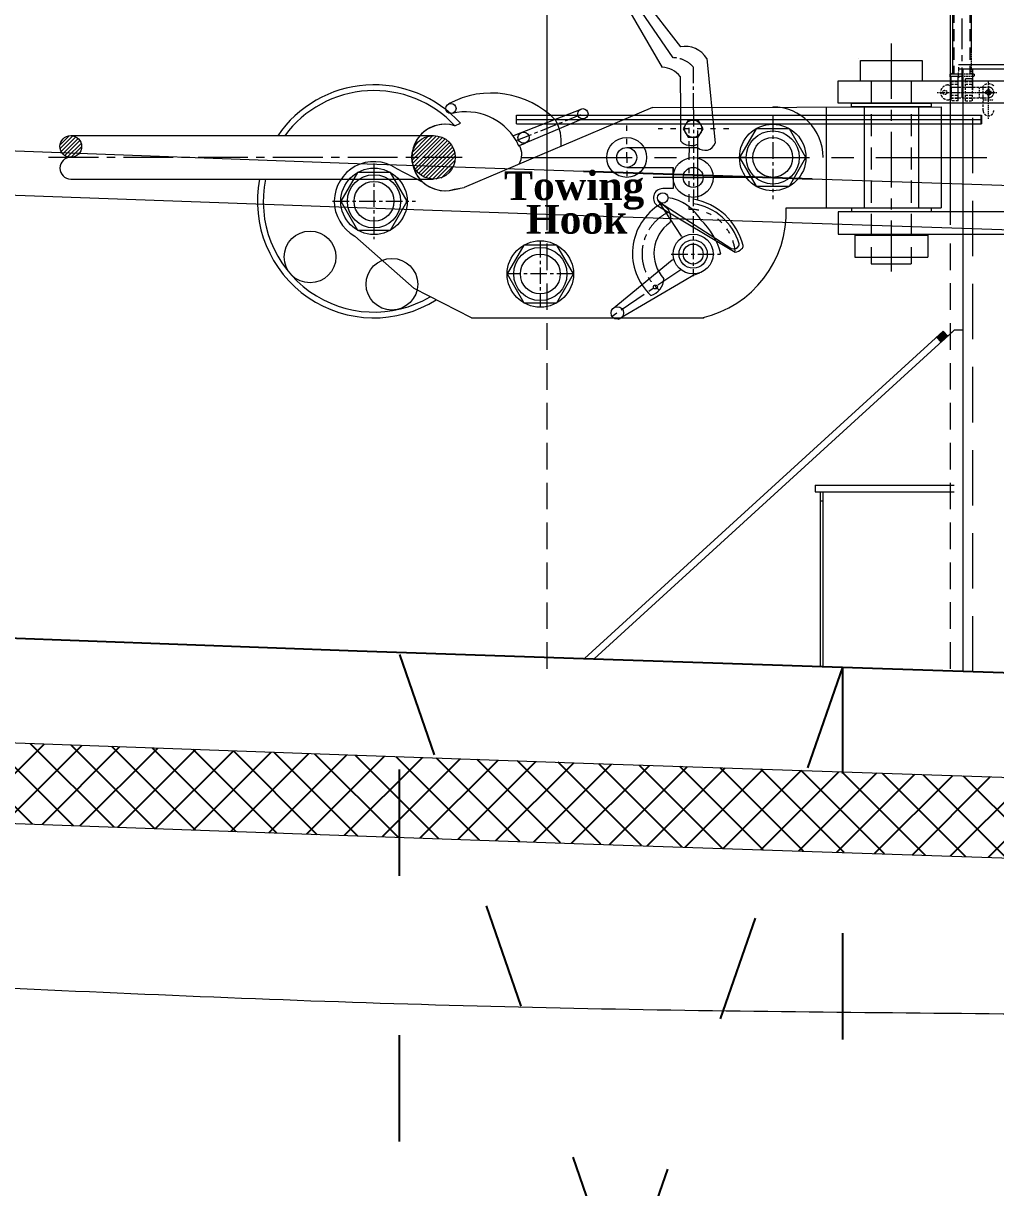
# Model space of a CAD drawing. Extents: x 766778 to 845620, y 133762 to 209800.
# Drawn here: x 779288 to 781483, y 191789 to 194417 of the extents above; entities that cross this region are included whole.
import ezdxf

# ---------------------------------------------------------------- set-up
doc = ezdxf.new("R2010")
doc.units = 0
doc.header["$MEASUREMENT"] = 0
for name, pattern in [('ACAD_ISO03W100', [30, 12, -18]), ('CENTER', [2, 1.25, -0.25, 0.25, -0.25]), ('CENTER2', [1.125, 0.75, -0.125, 0.125, -0.125]), ('CONTINUA', [0]), ('DASHED', [0.75, 0.5, -0.25]), ('HIDDEN', [0.375, 0.25, -0.125]), ('HIDDENX2', [19.05, 12.7, -6.35])]:
    doc.linetypes.add(name, pattern=pattern)
doc.layers.get('0').update_dxf_attribs({"color": 1, "linetype": 'CONTINUOUS'})
doc.layers.add('5_16.79@3.35', color=7, linetype='CONTINUOUS', true_color=0x000000)
for name, color, linetype in [('6', 7, 'CONTINUOUS'), ('cen', 5, 'CENTER2'), ('GA', 7, 'CONTINUOUS'), ('line', 3, 'CONTINUOUS')]:
    doc.layers.add(name, color=color, linetype=linetype)
doc.layers.add('AM_8', color=1, linetype='CONTINUOUS', lineweight=15)
doc.layers.add('DIM', color=1, linetype='CONTINUOUS', lineweight=25)
doc.styles.add('style3', font='timesbd.ttf')

# ---------------------------------------------------------------- blocks, each defined once
blk = doc.blocks.new('ER FAN')
at = {"color": 253, "linetype": 'Continuous', "lineweight": 9}
for p, q in [((101710.6, -7761.9), (101710.6, -6721.9)), ((102620.9, -7511.9), (102620.9, -6721.9)), ((101640.9, -7511.9), (102126, -7511.9)), ((101640.9, -7531.9), (101640.9, -7511.9)), ((102126, -7511.9), (102690.9, -7511.9)), ((102620.9, -7759.7), (102620.9, -7511.7)), ((101640.9, -7521.9), (102133, -7521.9)), ((101640.9, -7531.9), (102140, -7531.9)), ((102133, -7521.9), (102690.9, -7521.9)), ((102140, -7531.9), (102690.9, -7531.9))]:
    blk.add_line(p, q, dxfattribs=at)
at = {"color": 7, "linetype": 'Continuous'}
blk.add_line((102690.9, -7531.9), (102690.9, -7511.9), dxfattribs=at)
at = {"layer": 'GA', "color": 253, "linetype": 'DASHED', "lineweight": 9, "ltscale": 120}
for p, q in [((101710.6, -8761.9), (101710.6, -7761.9)), ((102620.9, -8761.8), (102620.9, -7774.4))]:
    blk.add_line(p, q, dxfattribs=at)
blk = doc.blocks.new('TOWING HOOK')
at = {"lineweight": 9, "ltscale": 0.25}
h = blk.add_hatch(color=7, dxfattribs=at)
h.set_gradient(color1=(255, 255, 255), one_color=1, tint=1)
h.paths.add_polyline_path([(-122392.7, -4882.4), (-122404, -4882.4), (-122409.6, -4892.1, -0.267949)])
h.paths.add_polyline_path([(-122375.8, -4892.1), (-122381.5, -4882.4), (-122391.9, -4882.4), (-122391.9, -4882.4, -0.256718)])
h.paths.add_polyline_path([(-122415.2, -4901.9), (-122412.2, -4901.9, -0.131652), (-122409.6, -4892.1)])
h.paths.add_polyline_path([(-122404, -4921.3), (-122402.4, -4921.3), (-122402.4, -4918.8, -0.133018), (-122409.6, -4911.6)])
h.paths.add_polyline_path([(-122392.7, -4921.3, -0.130288), (-122402.4, -4918.8), (-122402.4, -4921.3)])
h.paths.add_polyline_path([(-122392, -4921.3), (-122392, -4921.3), (-122382.8, -4921.3), (-122382.8, -4918.6, -0.125019)])
h.paths.add_polyline_path([(-122375.8, -4892.1, -0.131652), (-122373.2, -4901.9), (-122370.2, -4901.9)])
h = blk.add_hatch(color=7, dxfattribs=at)
h.set_gradient(color1=(255, 255, 255), one_color=1, tint=1)
h.paths.add_polyline_path([(-122409.6, -4911.6, -0.131652), (-122412.2, -4901.9), (-122415.2, -4901.9)])
h = blk.add_hatch(color=7, dxfattribs=at)
h.set_gradient(color1=(255, 255, 255), one_color=1, tint=1)
h.paths.add_polyline_path([(-122375.8, -4911.6), (-122370.2, -4901.9), (-122373.2, -4901.9, -0.131652)])
h.paths.add_polyline_path([(-122375.8, -4911.6, -0.12898), (-122382.8, -4918.6), (-122382.8, -4921.3), (-122381.5, -4921.3)])
at = {"layer": 'DIM', "lineweight": 9}
for points in [[(-121807.4, -4775.6), (-121810.9, -4779), (-121807.4, -4779)], [(-121810.2, -4787.4), (-121813.7, -4784), (-121810.2, -4784)], [(-121794.2, -4787.4), (-121790.7, -4784), (-121794.2, -4784)]]:
    blk.add_hatch(color=7, dxfattribs=at).paths.add_polyline_path(points)
at = {"layer": 'DIM', "linetype": 'HIDDENX2', "lineweight": 9, "ltscale": 0.25}
blk.add_hatch(color=7, dxfattribs=at).paths.add_polyline_path([(-121765, -4775.6), (-121761.5, -4779), (-121765, -4779)])
at = {"color": 7, "lineweight": 9}
for p, q in [((-122558.1, -4540.4), (-122421.6, -4717)), ((-122580.6, -4561.1), (-122462.3, -4763.4)), ((-122361.7, -4743.5), (-122342.9, -4934.8)), ((-121793.1, -4772.8), (-121793.1, -4762.8)), ((-121793.1, -4772.8), (-121793.1, -4762.8)), ((-122422, -4784.4), (-122421.5, -4858.2)), ((-122484.8, -4853.9), (-122909.6, -5034.6)), ((-122484.8, -4853.9), (-121832.6, -4852.2)), ((-122092.7, -4852.8), (-122092.7, -5080.8)), ((-122006.8, -4852.8), (-122006.8, -5080.8)), ((-121884.4, -4852.8), (-121884.4, -5080.8)), ((-122404, -4882.4), (-122415.2, -4901.9)), ((-122381.5, -4882.4), (-122404, -4882.4)), ((-122370.2, -4901.9), (-122381.5, -4882.4)), ((-122415.2, -4901.9), (-122404, -4921.3)), ((-122382.8, -4906.2), (-122382.8, -5060.9)), ((-122381.5, -4921.3), (-122370.2, -4901.9)), ((-122250.6, -4901.9), (-122288.1, -4966.8)), ((-122175.6, -4901.9), (-122250.6, -4901.9)), ((-122138.1, -4966.8), (-122175.6, -4901.9)), ((-122404, -4921.3), (-122381.5, -4921.3)), ((-122542.7, -4944.3), (-122382.7, -4944.3)), ((-122382.7, -4944.3), (-122382.7, -4944.3)), ((-122273.1, -4966.8), (-122288.1, -4966.8)), ((-122288.1, -4966.8), (-122250.6, -5031.8)), ((-122175.6, -5031.8), (-122138.1, -4966.8)), ((-122542.7, -4989.3), (-122437.7, -4989.3)), ((-122437.7, -5011.8), (-122437.7, -4989.3)), ((-122437.7, -4989.3), (-122437.7, -5036.9)), ((-122370.2, -5011.8), (-122415.2, -5011.8)), ((-122415.2, -5011.8), (-122370.2, -5011.8)), ((-122415.2, -5011.8), (-122370.2, -5011.8)), ((-122415.2, -5011.8), (-122370.2, -5011.8)), ((-122939, -5040.6), (-122920.3, -5036.6)), ((-122931.1, -5038.6), (-122909.6, -5034.6)), ((-122437.7, -5036.9), (-122461.2, -5037)), ((-122250.6, -5031.8), (-122175.6, -5031.8)), ((-122419.3, -5144.8), (-122470.5, -5066.2)), ((-122468.3, -5067.7), (-122308, -5171.3)), ((-122472.8, -5076), (-122298, -5180.6)), ((-122182.7, -5080.8), (-121832.6, -5080.8)), ((-122419.3, -5144.8), (-122417.6, -5147.4)), ((-122775.2, -5164.9), (-122812.7, -5229.8)), ((-122700.2, -5164.9), (-122775.2, -5164.9)), ((-122662.7, -5229.8), (-122700.2, -5164.9)), ((-122575.4, -5309.2), (-122440.3, -5198.1)), ((-122440.3, -5198.1), (-122436, -5196.9)), ((-122812.7, -5229.8), (-122775.2, -5294.8)), ((-122700.2, -5294.8), (-122662.7, -5229.8)), ((-122392.7, -5232.6), (-122377.4, -5227.1)), ((-122561.9, -5331.6), (-122413.1, -5244.6)), ((-122413.1, -5244.6), (-122392.7, -5232.6)), ((-122775.2, -5294.8), (-122700.2, -5294.8)), ((-122892.7, -5328.8), (-122368.4, -5328.8)), ((-121842.7, -5373.3), (-121830.1, -5360.6)), ((-121842.6, -5373.4), (-121828.5, -5359.2)), ((-121842.6, -5373.5), (-121828.4, -5359.3)), ((-121842.5, -5373.6), (-121828.3, -5359.4)), ((-121842.4, -5373.7), (-121828.2, -5359.5)), ((-121842.3, -5373.8), (-121828.2, -5359.6)), ((-121842.2, -5373.9), (-121828.1, -5359.7)), ((-121842.1, -5373.9), (-121828, -5359.8)), ((-121842.1, -5374), (-121827.9, -5359.9)), ((-121842, -5374.1), (-121827.8, -5360)), ((-121841.9, -5374.2), (-121827.7, -5360.1)), ((-121841.8, -5374.3), (-121827.6, -5360.2)), ((-121841.7, -5374.4), (-121827.6, -5360.3)), ((-121841.6, -5374.5), (-121827.5, -5360.3)), ((-121841.6, -5374.6), (-121827.4, -5360.4)), ((-121841.5, -5374.7), (-121827.3, -5360.5)), ((-121841.4, -5374.8), (-121827.2, -5360.6)), ((-121841.3, -5374.9), (-121827.1, -5360.7)), ((-121841.2, -5375), (-121827.1, -5360.8)), ((-121841.1, -5375.1), (-121827, -5360.9)), ((-121841, -5375.1), (-121826.9, -5361)), ((-121841, -5375.2), (-121826.8, -5361.1)), ((-121840.9, -5375.3), (-121826.7, -5361.2)), ((-121840.8, -5375.4), (-121826.6, -5361.3)), ((-121840.7, -5375.5), (-121826.6, -5361.4)), ((-121840.6, -5375.6), (-121826.5, -5361.5)), ((-121840.5, -5375.7), (-121826.4, -5361.5)), ((-121840.5, -5375.8), (-121826.3, -5361.6)), ((-121840.4, -5375.9), (-121826.2, -5361.7)), ((-121840.3, -5376), (-121826.1, -5361.8)), ((-121818.2, -5370.5), (-121828.5, -5359.2)), ((-121803.6, -5356.8), (-121818.2, -5370.5)), ((-121783.6, -5356.8), (-121803.6, -5356.8)), ((-121783.6, -6126.5), (-121783.6, -5356.8)), ((-121833, -5384), (-121843.3, -5372.7)), ((-121843.2, -5372.8), (-121840.2, -5369.9)), ((-121843.2, -5372.7), (-121842.3, -5371.8)), ((-121843.1, -5372.9), (-121838.2, -5368.1)), ((-121843, -5373), (-121836.2, -5366.2)), ((-121842.9, -5373.1), (-121834.1, -5364.4)), ((-121842.8, -5373.2), (-121832.1, -5362.5)), ((-121840.2, -5376.1), (-121826, -5361.9)), ((-121840.1, -5376.2), (-121826, -5362)), ((-121840, -5376.3), (-121825.9, -5362.1)), ((-121839.9, -5376.3), (-121825.8, -5362.2)), ((-121839.9, -5376.4), (-121825.7, -5362.3)), ((-121839.8, -5376.5), (-121825.6, -5362.4)), ((-121839.7, -5376.6), (-121825.5, -5362.5)), ((-121839.6, -5376.7), (-121825.5, -5362.6)), ((-121839.5, -5376.8), (-121825.4, -5362.7)), ((-121839.4, -5376.9), (-121825.3, -5362.7)), ((-121839.4, -5377), (-121825.2, -5362.8)), ((-121839.3, -5377.1), (-121825.1, -5362.9)), ((-121839.2, -5377.2), (-121825, -5363)), ((-121839.1, -5377.3), (-121824.9, -5363.1)), ((-121839, -5377.4), (-121824.9, -5363.2)), ((-121838.9, -5377.5), (-121824.8, -5363.3)), ((-121838.9, -5377.6), (-121824.7, -5363.4)), ((-121838.8, -5377.6), (-121824.6, -5363.5)), ((-121838.7, -5377.7), (-121824.5, -5363.6)), ((-121838.6, -5377.8), (-121824.4, -5363.7)), ((-121838.5, -5377.9), (-121824.4, -5363.8)), ((-121838.4, -5378), (-121824.3, -5363.9)), ((-121838.3, -5378.1), (-121824.2, -5363.9)), ((-121838.3, -5378.2), (-121824.1, -5364)), ((-121838.2, -5378.3), (-121824, -5364.1)), ((-121838.1, -5378.4), (-121823.9, -5364.2)), ((-121838, -5378.5), (-121823.9, -5364.3)), ((-121837.9, -5378.6), (-121823.8, -5364.4)), ((-121837.8, -5378.7), (-121823.7, -5364.5)), ((-121837.8, -5378.8), (-121823.6, -5364.6)), ((-121837.7, -5378.8), (-121823.5, -5364.7)), ((-121837.6, -5378.9), (-121823.4, -5364.8)), ((-121837.5, -5379), (-121823.3, -5364.9)), ((-121837.4, -5379.1), (-121823.3, -5365)), ((-121837.3, -5379.2), (-121823.2, -5365.1)), ((-121837.2, -5379.3), (-121823.1, -5365.1)), ((-121837.2, -5379.4), (-121823, -5365.2)), ((-121837.1, -5379.5), (-121822.9, -5365.3)), ((-121837, -5379.6), (-121822.8, -5365.4)), ((-121836.9, -5379.7), (-121822.8, -5365.5)), ((-121836.8, -5379.8), (-121822.7, -5365.6)), ((-121836.7, -5379.9), (-121822.6, -5365.7)), ((-121836.7, -5380), (-121822.5, -5365.8)), ((-121836.6, -5380), (-121822.4, -5365.9)), ((-121836.5, -5380.1), (-121822.3, -5366)), ((-121836.4, -5380.2), (-121822.2, -5366.1)), ((-121836.3, -5380.3), (-121822.2, -5366.2)), ((-121836.2, -5380.4), (-121822.1, -5366.3)), ((-121836.2, -5380.5), (-121822, -5366.4)), ((-121836.1, -5380.6), (-121821.9, -5366.4)), ((-121836, -5380.7), (-121821.8, -5366.5)), ((-121835.9, -5380.8), (-121821.7, -5366.6)), ((-121835.8, -5380.9), (-121821.7, -5366.7)), ((-121835.7, -5381), (-121821.6, -5366.8)), ((-121835.6, -5381.1), (-121821.5, -5366.9)), ((-121835.6, -5381.2), (-121821.4, -5367)), ((-121835.5, -5381.2), (-121821.3, -5367.1)), ((-121835.4, -5381.3), (-121821.2, -5367.2)), ((-121835.3, -5381.4), (-121821.2, -5367.3)), ((-121835.2, -5381.5), (-121821.1, -5367.4)), ((-121835.1, -5381.6), (-121821, -5367.5)), ((-121835.1, -5381.7), (-121820.9, -5367.6)), ((-121835, -5381.8), (-121820.8, -5367.6)), ((-121834.9, -5381.9), (-121820.7, -5367.7)), ((-121834.8, -5382), (-121820.6, -5367.8)), ((-121834.7, -5382.1), (-121820.6, -5367.9)), ((-121834.6, -5382.2), (-121820.5, -5368)), ((-121834.5, -5382.3), (-121820.4, -5368.1)), ((-121834.5, -5382.4), (-121820.3, -5368.2)), ((-121834.4, -5382.4), (-121820.2, -5368.3)), ((-121834.3, -5382.5), (-121820.1, -5368.4)), ((-121834.2, -5382.6), (-121820.1, -5368.5)), ((-121834.1, -5382.7), (-121820, -5368.6)), ((-121834, -5382.8), (-121819.9, -5368.7)), ((-121834, -5382.9), (-121819.8, -5368.8)), ((-121833.9, -5383), (-121819.7, -5368.8)), ((-121833.8, -5383.1), (-121819.6, -5368.9)), ((-121833.7, -5383.2), (-121819.5, -5369)), ((-121833.6, -5383.3), (-121819.5, -5369.1)), ((-121833.5, -5383.4), (-121819.4, -5369.2)), ((-121833.5, -5383.5), (-121819.3, -5369.3)), ((-121833.4, -5383.6), (-121819.2, -5369.4)), ((-121833.3, -5383.6), (-121819.1, -5369.5)), ((-121833.2, -5383.7), (-121819, -5369.6)), ((-121831.9, -5382.6), (-121819, -5369.7)), ((-121829.9, -5380.8), (-121818.9, -5369.8)), ((-121827.8, -5378.9), (-121818.8, -5369.9)), ((-121825.8, -5377.1), (-121818.7, -5370)), ((-121823.8, -5375.2), (-121818.6, -5370)), ((-121821.7, -5373.3), (-121818.5, -5370.1)), ((-121819.7, -5371.5), (-121818.5, -5370.2))]:
    blk.add_line(p, q, dxfattribs=at)
at = {"color": 7, "linetype": 'CENTER', "lineweight": 0, "ltscale": 55}
blk.add_line((-121786.2, -4543.5), (-121786.2, -4842.5), dxfattribs=at)
at = {"color": 7, "linetype": 'CENTER', "lineweight": 0, "ltscale": 100}
for p, q in [((-122437.6, -4741.9), (-122568.2, -4552)), ((-121945.6, -4709.3), (-121945.6, -5224.3))]:
    blk.add_line(p, q, dxfattribs=at)
at = {"color": 7, "linetype": 'Continuous', "lineweight": 9}
for p, q in [((-121807.4, -4552), (-121807.4, -4779)), ((-121765, -4552), (-121765, -4728.6))]:
    blk.add_line(p, q, dxfattribs=at)
at = {"color": 7, "linetype": 'HIDDEN', "lineweight": 9, "ltscale": 111}
for p, q in [((-121804.2, -4552), (-121804.2, -4779)), ((-121768.3, -4552), (-121768.3, -4779))]:
    blk.add_line(p, q, dxfattribs=at)
at = {"color": 7, "lineweight": 9, "ltscale": 0.25}
for p, q in [((-122019.1, -4744), (-122019.1, -4744)), ((-122015.1, -4794), (-122015.1, -4748)), ((-122015.1, -4748), (-121876.1, -4748)), ((-121876.1, -4748), (-121876.1, -4794)), ((-122065.6, -4844), (-122065.6, -4794)), ((-122065.6, -4794), (-121540.6, -4794)), ((-122015.1, -4794), (-121876.1, -4794)), ((-121540.6, -4844), (-122065.6, -4844)), ((-122035.6, -4844.4), (-121855.6, -4844.4)), ((-122035.6, -4852.2), (-122035.6, -4844.4)), ((-121855.6, -4852.2), (-122035.6, -4852.2)), ((-121855.6, -4844.4), (-121855.6, -4852.2)), ((-122404, -4921.3), (-122400.1, -4921.3)), ((-121540.6, -5089.6), (-122065.6, -5089.6)), ((-122065.6, -5089.6), (-122065.6, -5139.6)), ((-121855.6, -5081.3), (-122035.6, -5081.3)), ((-122035.6, -5081.3), (-122035.6, -5089.1)), ((-122035.6, -5089.1), (-121855.6, -5089.1)), ((-121855.6, -5081.3), (-121855.6, -5089.1)), ((-122065.6, -5139.6), (-121540.6, -5139.6)), ((-122028.1, -5141.9), (-122028.1, -5191.9)), ((-122028.1, -5141.9), (-121863.1, -5141.9)), ((-121863.1, -5141.9), (-121863.1, -5191.9)), ((-122028.1, -5191.9), (-121863.1, -5191.9)), ((-121990.6, -5206.9), (-121900.6, -5206.9)), ((-121990.6, -5206.9), (-121900.6, -5206.9))]:
    blk.add_line(p, q, dxfattribs=at)
at = {"color": 7, "linetype": 'CENTER', "lineweight": 0, "ltscale": 30}
for p, q in [((-122391.8, -4859.2), (-122391.6, -4763.8)), ((-122391.8, -4859.2), (-122392.7, -5234.9)), ((-122213.1, -4872.3), (-122213.1, -5061.3)), ((-122737.7, -5154.8), (-122737.7, -5304.8)), ((-122442.5, -5184.8), (-122330.8, -5184.8)), ((-122662.7, -5229.8), (-122812.7, -5229.8))]:
    blk.add_line(p, q, dxfattribs=at)
at = {"color": 7, "linetype": 'HIDDEN', "lineweight": 9, "ltscale": 200}
for p, q in [((-121990.6, -4794), (-121990.6, -5206.9)), ((-121900.6, -4794), (-121900.6, -5206.9))]:
    blk.add_line(p, q, dxfattribs=at)
at = {"color": 7, "linetype": 'HIDDEN', "lineweight": 9, "ltscale": 22}
for p, q in [((-121810.6, -4808), (-121726.2, -4808)), ((-121810.2, -4795), (-121794.2, -4795)), ((-121810.2, -4801.5), (-121793.9, -4801.5)), ((-121778.2, -4839), (-121778.2, -4792.9)), ((-121778.2, -4795), (-121762.2, -4795)), ((-121778.2, -4801.5), (-121761.9, -4801.5)), ((-121762.2, -4839), (-121762.2, -4792.5)), ((-121738.2, -4830.3), (-121738.2, -4809.3)), ((-121810.6, -4832), (-121726.2, -4832)), ((-121810.2, -4826.5), (-121793.9, -4826.5)), ((-121810.2, -4833), (-121794.2, -4833)), ((-121778.2, -4826.5), (-121761.9, -4826.5)), ((-121778.2, -4833), (-121762.2, -4833)), ((-121738.2, -4860.8), (-121738.2, -4830.3)), ((-121794.2, -4839), (-121810.2, -4839)), ((-121778.2, -4839), (-121762.2, -4839))]:
    blk.add_line(p, q, dxfattribs=at)
at = {"color": 7, "linetype": 'HIDDENX2', "lineweight": 9, "ltscale": 0.25}
for p, q in [((-121746.6, -4832), (-121746.6, -4808)), ((-121738.2, -4809.3), (-121738.2, -4805)), ((-121726.2, -4879.4), (-121726.2, -4795.4)), ((-121726.2, -4808), (-121726.2, -4832)), ((-121841.8, -4820), (-121711.5, -4820)), ((-121810.2, -4810.4), (-121810.2, -4829.6)), ((-121743.8, -4820), (-121707.5, -4820)), ((-121738.2, -4836.8), (-121714.2, -4836.8))]:
    blk.add_line(p, q, dxfattribs=at)
at = {"color": 7, "lineweight": 5}
for p, q in [((-122799.4, -4917.9), (-122641.6, -4856.4)), ((-122641.6, -4879.9), (-122785.8, -4940.4)), ((-122930.4, -4895.2), (-122918, -4889.4)), ((-122792.2, -4928.8), (-122792.2, -4928.8)), ((-122792.2, -4928.8), (-122786.7, -4940.8)), ((-122786.7, -4940.8), (-122771.4, -4934.4)), ((-123012.7, -4966.8), (-123027.7, -4966.8)), ((-123064, -4990.9), (-123002.6, -5022.8)), ((-123150.6, -5000.9), (-123188.1, -5065.8)), ((-123075.6, -5000.9), (-123150.6, -5000.9)), ((-123038.1, -5065.8), (-123075.6, -5000.9)), ((-123188.1, -5065.8), (-123172.1, -5065.8)), ((-123188.1, -5065.8), (-123150.6, -5130.8)), ((-123075.6, -5130.8), (-123038.1, -5065.8)), ((-123022.7, -5262.9), (-123156.7, -5144.1)), ((-123150.6, -5130.8), (-123075.6, -5130.8)), ((-122892.7, -5328.8), (-123022.7, -5262.9))]:
    blk.add_line(p, q, dxfattribs=at)
at = {"color": 7, "linetype": 'ByBlock', "lineweight": 9}
for p, q in [((-122421.5, -4858.2), (-122421.5, -4929.1)), ((-122402, -4944.3), (-122402.4, -4967.9)), ((-122471.6, -5063.8), (-122471.9, -5063.3)), ((-122471.4, -5064.1), (-122471.6, -5063.8)), ((-122470.5, -5066.2), (-122471.4, -5064.1))]:
    blk.add_line(p, q, dxfattribs=at)
at = {"color": 7, "linetype": 'CONTINUA', "lineweight": 9}
blk.add_line((-121832.6, -4852.2), (-121832.6, -5080.8), dxfattribs=at)
at = {"color": 7, "linetype": 'CENTER', "lineweight": 5, "ltscale": 30}
for p, q in [((-122792.2, -4928.8), (-122641.6, -4868.2)), ((-123113.1, -4980.7), (-123113.1, -5150.9)), ((-123206.6, -5065.8), (-123019.7, -5065.8))]:
    blk.add_line(p, q, dxfattribs=at)
at = {"color": 7, "linetype": 'ACAD_ISO03W100', "lineweight": 9}
for p, q in [((-122542.7, -4966.8), (-122542.7, -4878.5)), ((-122311.9, -4901.9), (-122471.9, -4901.9)), ((-122402.4, -4900), (-122402.4, -5054.6)), ((-122542.7, -4966.8), (-122542.7, -5011.8)), ((-122402.4, -5054.6), (-122402.3, -5078.1)), ((-122402.3, -5078.1), (-122402.3, -5083.8)), ((-122402.3, -5083.8), (-122393.8, -5083.8)), ((-122393.9, -5083.8), (-122393.8, -5083.8)), ((-122300, -5166.2), (-122298, -5180.6))]:
    blk.add_line(p, q, dxfattribs=at)
at = {"color": 7, "linetype": 'CENTER2', "lineweight": 5, "ltscale": 2}
for p, q in [((-123797.6, -4917.5), (-122978.7, -4917.5)), ((-123797.6, -5015.5), (-122978.7, -5015.5))]:
    blk.add_line(p, q, dxfattribs=at)
at = {"color": 7, "linetype": 'CENTER2', "lineweight": 5, "ltscale": 150}
blk.add_line((-123847.5, -4966.5), (-122913.9, -4966.5), dxfattribs=at)
at = {"color": 7, "linetype": 'CENTER', "lineweight": 0, "ltscale": 200}
blk.add_line((-122780.1, -4966.8), (-121422.7, -4966.8), dxfattribs=at)
at = {"color": 7, "lineweight": 0}
blk.add_line((-122213.1, -5011.8), (-122482.7, -5011.8), dxfattribs=at)
at = {"color": 7, "linetype": 'CENTER', "lineweight": 0, "ltscale": 50}
blk.add_line((-122420.6, -5220.2), (-122575.7, -5325.6), dxfattribs=at)
at = {"color": 7, "linetype": 'HIDDENX2', "lineweight": 9, "ltscale": 0.25}
for centre, radius in [((-121824.6, -4820), 4.8), ((-121726.2, -4820), 6), ((-121726.2, -4820), 3.6)]:
    blk.add_circle(centre, radius, dxfattribs=at)
at = {"color": 7, "lineweight": 5}
for centre, radius in [((-122939.4, -4856.2), 11.5), ((-122775.5, -4922.1), 12.6), ((-123113.1, -5065.8), 75), ((-123113.1, -5065.8), 75), ((-123113.1, -5065.8), 60), ((-123113.1, -5065.8), 45), ((-123257.4, -5191.3), 58.3), ((-123072.7, -5252.9), 58.3)]:
    blk.add_circle(centre, radius, dxfattribs=at)
at = {"color": 7, "lineweight": 9}
for centre, radius in [((-122641.6, -4868.2), 11.7), ((-122392.7, -4901.9), 19.5), ((-122213.1, -4966.8), 75), ((-122213.1, -4966.8), 60), ((-122542.7, -4966.8), 45), ((-122213.1, -4966.8), 45), ((-122542.7, -4966.8), 22.5), ((-122392.7, -5011.8), 45), ((-122392.7, -5011.8), 22.5), ((-122461.2, -5058.2), 11.8), ((-122392.7, -5184.8), 45), ((-122392.7, -5184.8), 45), ((-122737.7, -5229.8), 75), ((-122737.7, -5229.8), 60), ((-122392.7, -5184.8), 31.9), ((-122392.7, -5184.8), 22.5), ((-122392.7, -5184.8), 22.5), ((-122392.7, -5184.8), 22.5), ((-122392.7, -5184.8), 22.5), ((-122737.7, -5229.8), 45), ((-122478, -5259.2), 4.5), ((-122564, -5317.7), 14.1)]:
    blk.add_circle(centre, radius, dxfattribs=at)
at = {"color": 7, "linetype": 'Continuous', "lineweight": 5}
for centre, radius in [((-123797.6, -4942), 24.5), ((-122978.7, -4966.5), 49)]:
    blk.add_circle(centre, radius, dxfattribs=at)
at = {"color": 7, "lineweight": 9}
for centre, radius, start, end in [((-122411.3, -4774.4), 58.4, 31.9521, 100.1691), ((-122464.2, -4816.1), 52.8, 36.9471, 87.9948), ((-122213.1, -4966.8), 114, 0, 90), ((-122793.8, -4932.7), 103.5, 355.1163, 28.4517), ((-122461.2, -5058.2), 21.2, 90, 241.2262), ((-122400, -5183.3), 129.6, 120.9457, 227.0996), ((-122474.4, -5103.1), 31.3, 340.254, 77.1132), ((-122456.5, -5137.2), 79.4, 56.4791, 84.8415), ((-122469.2, -5165.5), 110.1, 31.9194, 59.068), ((-122411.3, -5197.5), 127.5, 16.3519, 81.4621), ((-122416.9, -5199.8), 141, 14.1703, 79.8656), ((-122427.7, -5089.9), 245.2, 282.9638, 2.1226), ((-122396.1, -5183.3), 85.1, 125.0353, 222.2395), ((-122482.1, -5221.7), 156.2, 13.6829, 47.1297), ((-122304.7, -5167.7), 4.96, 227.5962, 256.8186), ((-122301.1, -5160.6), 12.8, 248.2061, 334.0372), ((-122302.7, -5152.4), 28.6, 279.6394, 312.7638), ((-122292.8, -5163.5), 4.26, 320.8492, 26.9727), ((-122292.8, -5163.5), 4.26, 0, 26.9727), ((-122287.5, -5167.1), 7.55, 303.6384, 14.1703), ((-122413.7, -5167.7), 55.3, 341.9553, 343.014), ((-122499.5, -5239.5), 40.4, 286.0904, 358.5028), ((-122482.1, -5221.7), 156.2, 316.7163, 317.395)]:
    blk.add_arc(centre, radius, start, end, dxfattribs=at)
at = {"color": 7, "linetype": 'CENTER', "lineweight": 0, "ltscale": 30}
blk.add_arc((-122437.6, -4801.1), 59.2, 38.9844, 90.0488, dxfattribs=at)
at = {"color": 7, "lineweight": 5}
for centre, radius, start, end in [((-123113.1, -5065.8), 263, 42.1173, 145.7547), ((-123113.1, -5065.8), 250, 43.0324, 143.7009), ((-122848.3, -5023.3), 201.9, 43.8869, 118.6309), ((-122905.8, -4995.4), 131.7, 30.38, 103.4194), ((-122952.7, -4966.8), 75, 72.6895, 270), ((-122952.7, -4966.8), 75, 72.6895, 286.7765), ((-122822.2, -4960.3), 42.7, 329.7249, 28.379), ((-123113.1, -5065.8), 89.6, 56.7067, 240.9099), ((-123113.1, -5065.8), 263, 169.0406, 302.2584), ((-123113.1, -5065.8), 250, 168.463, 300.4616)]:
    blk.add_arc(centre, radius, start, end, dxfattribs=at)
at = {"color": 7, "linetype": 'HIDDEN', "lineweight": 9, "ltscale": 22}
for centre, radius, start, end in [((-121817.4, -4820), 16.8, 90, 270), ((-121726.2, -4820), 19.2, 51.3178, 128.6822), ((-121726.2, -4860.8), 12, 180, 0)]:
    blk.add_arc(centre, radius, start, end, dxfattribs=at)
at = {"color": 7, "linetype": 'HIDDENX2', "lineweight": 9, "ltscale": 0.25}
for centre, radius, start, end in [((-121817.4, -4810.4), 7.2, 0, 90), ((-121726.2, -4820), 12, 270, 90), ((-121817.4, -4829.6), 7.2, 270, 0)]:
    blk.add_arc(centre, radius, start, end, dxfattribs=at)
at = {"color": 7, "linetype": 'ByBlock', "lineweight": 9}
for centre, radius, start, end in [((-122396.7, -4906.2), 33.8, 222.8565, 294.3964), ((-122366.1, -4925.9), 24.8, 227.8491, 339.1551)]:
    blk.add_arc(centre, radius, start, end, dxfattribs=at)
at = {"color": 7, "linetype": 'Continuous', "lineweight": 5}
blk.add_arc((-123797.6, -4991), 24.5, 90, 270, dxfattribs=at)
at = {"color": 7, "linetype": 'CENTER', "lineweight": 0, "ltscale": 50}
blk.add_arc((-122403.7, -5184.8), 104.4, 114.0277, 231.2017, dxfattribs=at)
at = {"color": 7, "linetype": 'ACAD_ISO03W100', "lineweight": 9}
for centre, radius, start, end in [((-122394.7, -5097.8), 14, 90, 93.7112), ((-122396.1, -5091.4), 7.96, 72.8292, 73.558), ((-122394.7, -5097.8), 14, 80.708, 86.2888), ((-122401.9, -5187.7), 104.2, 11.9252, 84.7868)]:
    blk.add_arc(centre, radius, start, end, dxfattribs=at)
at = {"layer": 'AM_8', "color": 7, "lineweight": 5}
for p, q in [((-123821.8, -4938.3), (-123801.2, -4917.7)), ((-123821.6, -4946.9), (-123792.6, -4918)), ((-123819.2, -4953.4), (-123786.1, -4920.3)), ((-123815.5, -4958.6), (-123780.9, -4924)), ((-123810.7, -4962.6), (-123776.9, -4928.8)), ((-123804.7, -4965.4), (-123774.1, -4934.9)), ((-123027.6, -4964.6), (-122981.5, -4918.5)), ((-123027.3, -4973.2), (-122972.9, -4918.8)), ((-123025.9, -4980.6), (-122965.5, -4920.2)), ((-123025.8, -4954), (-122992.1, -4920.3)), ((-123023.5, -4987.1), (-122959, -4922.6)), ((-123020.5, -4992.9), (-122953.2, -4925.6)), ((-123016.9, -4998.1), (-122948, -4929.2)), ((-123012.6, -5002.7), (-122943.4, -4933.4)), ((-123007.9, -5006.8), (-122939.3, -4938.2)), ((-123796.9, -4966.4), (-123773.1, -4942.7)), ((-123783.8, -4962.2), (-123777.3, -4955.7)), ((-123002.5, -5010.3), (-122935.8, -4943.6)), ((-122996.5, -5013.1), (-122933, -4949.6)), ((-122989.7, -5015.2), (-122930.9, -4956.4)), ((-122982, -5016.3), (-122929.8, -4964)), ((-122973, -5016.1), (-122930, -4973.1)), ((-122961.3, -5013.3), (-122932.8, -4984.8))]:
    blk.add_line(p, q, dxfattribs=at)
at = {"layer": 'cen', "color": 7, "linetype": 'Continuous', "lineweight": 9}
for p, q in [((-121810.2, -4792.5), (-121810.2, -4784)), ((-121810.2, -4839), (-121810.2, -4792.5)), ((-121794.2, -4792.5), (-121794.2, -4784)), ((-121794.2, -4839), (-121794.2, -4792.5)), ((-121778.2, -4792.9), (-121778.2, -4789)), ((-121762.2, -4792.5), (-121762.2, -4789))]:
    blk.add_line(p, q, dxfattribs=at)
at = {"layer": 'DIM', "color": 7, "linetype": 'HIDDENX2', "lineweight": 9, "ltscale": 0.25}
for p, q in [((-121765, -4728.6), (-121765, -4779)), ((-121758.7, -4779), (-121784.5, -4779)), ((-121761.5, -4779), (-121765, -4775.6)), ((-121758.7, -4779), (-121758.7, -4784)), ((-121820.6, -4794), (-121810.2, -4794)), ((-121810.2, -4808), (-121794.2, -4808)), ((-121794.2, -4794), (-121778.2, -4794)), ((-121758.7, -4784), (-121784.5, -4784)), ((-121778.2, -4808), (-121762.2, -4808)), ((-121762.2, -4794), (-121751.9, -4794)), ((-121810.2, -4820), (-121794.2, -4820)), ((-121778.2, -4820), (-121762.2, -4820))]:
    blk.add_line(p, q, dxfattribs=at)
at = {"layer": 'DIM', "color": 7, "lineweight": 9}
for p, q in [((-121784.5, -4779), (-121813.7, -4779)), ((-121810.9, -4779), (-121807.4, -4775.6)), ((-121784.5, -4784), (-121813.7, -4784)), ((-121813.7, -4784), (-121810.2, -4787.4)), ((-121790.7, -4784), (-121794.2, -4787.4)), ((-121762.2, -4789), (-121778.2, -4789))]:
    blk.add_line(p, q, dxfattribs=at)
at = {"layer": 'GA', "color": 7, "lineweight": 9, "ltscale": 0.25}
for p, q in [((-121793.6, -4756.8), (-121317.6, -4756.8)), ((-121793.6, -4766.8), (-121317.6, -4766.8)), ((-121793.6, -4784.8), (-121793.6, -4774.8)), ((-121783.6, -6126.5), (-121783.6, -4766.8)), ((-122637.6, -6098), (-121828.5, -5359.2)), ((-122616.1, -6098.7), (-121803.6, -5356.8)), ((-122117.6, -5706.8), (-122117.6, -5721.8)), ((-122117.6, -5706.8), (-121803.6, -5706.8)), ((-122117.6, -5721.8), (-121803.6, -5721.8)), ((-122105.6, -6116), (-122105.6, -5721.8)), ((-122099.8, -5721.8), (-122099.8, -6116.1)), ((-122105.6, -5741.8), (-122099.8, -5741.8))]:
    blk.add_line(p, q, dxfattribs=at)
at = {"layer": 'GA', "color": 7, "linetype": 'HIDDEN', "lineweight": 9, "ltscale": 500}
blk.add_line((-121761.6, -6127.2), (-121761.6, -4766.8), dxfattribs=at)
at = {"layer": 'line', "color": 7, "lineweight": 9}
blk.add_line((-121813.7, -4779), (-121813.7, -4784), dxfattribs=at)
at = {"layer": 'GA', "color": 7, "lineweight": 9, "style": 'style3'}
for s, p in [('Towing', (-122819.5, -5062.9)), ('Hook', (-122770.3, -5138.8))]:
    blk.add_text(s, height=65, dxfattribs=at).set_placement(p)
blk = doc.blocks.new('bl2')
at = {"color": 63, "lineweight": 13, "ltscale": 25}
for p, q in [((779028.7, 192801.7), (780041.6, 192764.8)), ((780041.6, 192764.8), (780552.3, 192747)), ((780552.3, 192747), (781068.2, 192729.6)), ((781068.2, 192729.6), (781590.8, 192712.4)), ((779028.7, 192619.8), (780041.6, 192582.8)), ((780041.6, 192582.8), (780552.3, 192565.1)), ((780552.3, 192565.1), (781068.2, 192547.6)), ((781068.2, 192547.6), (781590.8, 192530.5))]:
    blk.add_line(p, q, dxfattribs=at)
at = {"layer": '6', "color": 7, "linetype": 'Continuous'}
blk.add_line((780552.3, 194083.1), (781068.2, 194065.7), dxfattribs=at)
at = {"layer": 'GA', "color": 252, "lineweight": 0, "ltscale": 0.25}
for p, q in [((779028.7, 194137.8), (780041.6, 194100.9)), ((780041.6, 194100.9), (780552.3, 194083.1)), ((781068.2, 194065.7), (781590.8, 194048.5)), ((779028.7, 194037.8), (780041.6, 194000.9)), ((780041.6, 194000.9), (780552.3, 193983.1)), ((780552.3, 193983.1), (781068.2, 193965.7)), ((781068.2, 193965.7), (781590.8, 193948.5))]:
    blk.add_line(p, q, dxfattribs=at)
blk.add_open_spline([(803136.9, 192478.7), (803136.8, 192494.7), (803136.2, 192510.8), (803133.9, 192542.7), (803132.2, 192558.6), (803128.4, 192582.4), (803127, 192590.2), (803123.7, 192605.9), (803121.8, 192613.7), (803117.6, 192629.2), (803115.3, 192636.9), (803110.2, 192652.1), (803107.4, 192659.6), (803104.4, 192667), (803102.6, 192671.5), (803100.7, 192676), (803096.7, 192684.9), (803094.6, 192689.2), (803090.2, 192697.9), (803087.9, 192702.2), (803083, 192710.6), (803080.5, 192714.7), (803072.3, 192726.9), (803066.5, 192734.6), (803056.9, 192745.7), (803053.6, 192749.2), (803046.9, 192756.2), (803043.4, 192759.6), (803039.8, 192762.9), (803035.6, 192766.9), (803031.2, 192770.8), (803022.4, 192778.3), (803017.8, 192782), (803008.7, 192789.2), (803004, 192792.7), (802994.7, 192799.6), (802989.9, 192802.9), (802975.5, 192812.8), (802965.7, 192819.1), (802946, 192831.3), (802935.9, 192837.2), (802925.7, 192842.9), (802912.8, 192850.1), (802899.9, 192856.9), (802873.4, 192869.9), (802860, 192876.1), (802833, 192887.9), (802819.3, 192893.5), (802791.9, 192904.2), (802778, 192909.3), (802764.2, 192914.2), (802754.6, 192917.6), (802745, 192920.9), (802725.8, 192927.3), (802716.2, 192930.5), (802687.3, 192939.7), (802667.8, 192945.6), (802628.9, 192956.9), (802609.3, 192962.3), (802570.2, 192972.6), (802550.5, 192977.6), (802530.8, 192982.3), (802489.6, 192992.2), (802448.1, 193001), (802364.7, 193016.7), (802322.8, 193023.5), (802280.8, 193029.5), (802268.7, 193031.2), (802256.6, 193032.9), (802232.4, 193036), (802220.3, 193037.5), (802196, 193040.4), (802183.9, 193041.8), (802159.6, 193044.3), (802147.4, 193045.6), (802123.1, 193047.9), (802110.9, 193049), (802086.6, 193051.2), (802074.4, 193052.2), (802050.1, 193054.2), (802037.9, 193055.2), (802013.5, 193057), (802001.4, 193057.9), (801989.2, 193058.8), (801970.1, 193060.1), (801951, 193061.4), (801912.9, 193063.9), (801893.8, 193065.1), (801855.6, 193067.4), (801836.5, 193068.5), (801798.3, 193070.6), (801779.2, 193071.6), (801741, 193073.4), (801721.9, 193074.3), (801683.7, 193075.9), (801664.6, 193076.7), (801607.3, 193078.7), (801569.1, 193079.9), (801530.8, 193080.7), (801364.1, 193084.3), (801197.5, 193082), (801030.8, 193076.1), (800863.9, 193070.1), (800697.3, 193060.4), (800530.8, 193046.7), (800364, 193033), (800197.2, 193015.3), (800030.8, 192996.3), (799864.1, 192977.4), (799697.4, 192957.1), (799530.8, 192936.5), (799364.1, 192915.8), (799197.5, 192894.7), (799030.8, 192873.9), (798864.2, 192853), (798697.6, 192832.4), (798530.8, 192812.4), (798364.2, 192792.4), (798197.5, 192773.2), (798030.8, 192753.5), (797947.5, 192743.7), (797864.2, 192733.8), (797697.5, 192714.1), (797614.2, 192704.4), (797530.8, 192694.8), (797364.3, 192675.8), (797197.6, 192657.7), (797030.8, 192640), (796864.2, 192622.4), (796697.6, 192605.3), (796530.8, 192588.9), (796364.2, 192572.5), (796197.6, 192557), (796030.8, 192542.2), (795864.2, 192527.4), (795697.5, 192513.5), (795530.8, 192499.3), (795364.2, 192485.1), (795197.5, 192470.7), (795030.8, 192457.1), (794864.3, 192443.6), (794697.6, 192430.8), (794530.8, 192419.5), (794364.2, 192408.1), (794197.5, 192398.1), (794030.8, 192388.1), (793864.2, 192378), (793697.5, 192368.1), (793530.8, 192357.3), (793364.1, 192346.6), (793197.4, 192335), (793030.8, 192322.5), (792864.1, 192310), (792697.5, 192296.5), (792530.8, 192284.1), (792364.2, 192271.7), (792197.6, 192260.3), (792030.8, 192250.1), (791864.2, 192240), (791697.5, 192231), (791530.8, 192222.5), (791485.7, 192220.2), (791440.6, 192218), (791350.3, 192213.5), (791305.2, 192211.3), (791169.7, 192204.9), (791079.5, 192200.7), (790989.2, 192196.6), (790929.8, 192194), (790870.4, 192191.3), (790751.6, 192186.1), (790692.2, 192183.5), (790514, 192175.6), (790395.2, 192170.4), (790276.5, 192164.9), (787982, 192165), (785687.5, 192165), (783393.1, 192165.1), (783324.7, 192165.6), (783256.3, 192166), (783119.5, 192166.8), (783051.2, 192167.2), (782914.4, 192168), (782846, 192168.4), (782743.5, 192169), (782709.3, 192169.2), (782640.9, 192169.6), (782606.7, 192169.8), (782572.5, 192170), (782527.4, 192170.3), (782482.2, 192170.6), (782391.9, 192171.4), (782346.8, 192171.8), (782256.5, 192172.6), (782211.4, 192173.1), (782121.1, 192174), (782076, 192174.5), (782030.8, 192175), (781864.2, 192176.9), (781697.5, 192178.8), (781530.8, 192180.5), (781364.2, 192182.1), (781197.5, 192183.5), (781030.8, 192185.4), (780864.2, 192187.4), (780697.5, 192189.8), (780530.8, 192193.3), (780364.1, 192196.8), (780197.5, 192201.3), (780030.8, 192206.9), (779864.1, 192212.5), (779697.5, 192219.2), (779530.8, 192226.4), (779364.2, 192233.6), (779197.5, 192241.3), (779030.8, 192249.1), (778864.2, 192256.9), (778697.5, 192264.8), (778530.8, 192272.7), (778364.2, 192280.6), (778197.5, 192288.6), (778030.8, 192296.8), (777864.2, 192304.9), (777697.5, 192313.2), (777530.8, 192321.8), (777364.2, 192330.4), (777197.5, 192339.4), (777030.8, 192348.6), (776864.2, 192357.8), (776697.5, 192367.3), (776530.8, 192377), (776364.2, 192386.7), (776197.5, 192396.5), (776030.8, 192406.3), (775864.2, 192416.1), (775697.5, 192426), (775530.8, 192435.9), (775364.2, 192445.8), (775197.5, 192455.7), (775030.8, 192465.6), (774864.2, 192475.5), (774697.5, 192485.5), (774530.8, 192495.5), (774364.2, 192505.6), (774197.5, 192515.7), (774030.8, 192525.9), (773864.2, 192536.1), (773697.5, 192546.4), (773530.8, 192556.8), (773492.6, 192559.2), (773454.4, 192561.5), (773378.1, 192566.3), (773339.9, 192568.7), (773263.5, 192573.5), (773225.3, 192575.8), (773168, 192579.4), (773148.9, 192580.6), (773110.7, 192583), (773091.6, 192584.2), (773072.5, 192585.4), (773048.2, 192586.9), (773023.9, 192588.4), (772975.3, 192591.5), (772951, 192593), (772902.4, 192596.1), (772878.1, 192597.6), (772829.4, 192600.6), (772805.1, 192602.1), (772780.8, 192603.7), (772741.5, 192606.1), (772702.1, 192608.6), (772643.1, 192612.3), (772623.4, 192613.5), (772584.1, 192616), (772564.4, 192617.3), (772544.7, 192618.5), (772529.2, 192619.5), (772513.7, 192620.4), (772482.7, 192622.4), (772467.1, 192623.4), (772420.6, 192626.3), (772389.6, 192628.2), (772358.5, 192630.2), (772293.7, 192634.2), (772228.9, 192638.3), (772164.1, 192642.4), (772148.8, 192643.4), (772133.5, 192644.3), (772103, 192646.3), (772087.7, 192647.2), (772057.1, 192649.2), (772041.9, 192650.2), (772018.9, 192651.6), (772011.3, 192652.1), (771996, 192653.1), (771988.4, 192653.6), (771980.7, 192654.1), (771971, 192654.7), (771961.3, 192655.4), (771941.9, 192656.6), (771932.1, 192657.3), (771912.7, 192658.6), (771903, 192659.2), (771883.5, 192660.6), (771873.8, 192661.2), (771864.1, 192661.9), (771854.4, 192662.6), (771844.6, 192663.3), (771830, 192664.3), (771825.2, 192664.7), (771815.5, 192665.4), (771810.6, 192665.8), (771800.9, 192666.5), (771796, 192666.8), (771786.3, 192667.6), (771781.4, 192667.9), (771766.9, 192669.1), (771757.1, 192669.8), (771747.4, 192670.6), (771739.8, 192671.2), (771732.1, 192671.8), (771716.8, 192673), (771709.2, 192673.6), (771686.3, 192675.4), (771671, 192676.7), (771640.4, 192679.2), (771625.2, 192680.5), (771594.6, 192683), (771579.4, 192684.4), (771564.1, 192685.7), (771497.4, 192691.6), (771430.7, 192697.9), (771364.1, 192704.7), (771297.3, 192711.6), (771230.7, 192719), (771164.1, 192727.1), (771148.8, 192729), (771133.5, 192730.9), (771110.6, 192733.8), (771102.9, 192734.7), (771087.7, 192736.7), (771080, 192737.7), (771064.7, 192739.7), (771057.1, 192740.7), (771041.8, 192742.7), (771034.2, 192743.7), (771018.9, 192745.7), (771011.3, 192746.7), (770996, 192748.8), (770988.4, 192749.8), (770980.7, 192750.8), (770975.9, 192751.5), (770971, 192752.2), (770961.3, 192753.5), (770956.4, 192754.1), (770946.7, 192755.5), (770941.8, 192756.1), (770932.1, 192757.4), (770927.3, 192758.1), (770917.5, 192759.4), (770912.7, 192760.1), (770903, 192761.5), (770898.1, 192762.1), (770888.4, 192763.5), (770883.5, 192764.2), (770873.8, 192765.5), (770868.9, 192766.2), (770864.1, 192766.9), (770859.6, 192767.6), (770855, 192768.2), (770846, 192769.5), (770841.5, 192770.2), (770832.4, 192771.5), (770827.9, 192772.2), (770818.9, 192773.5), (770814.4, 192774.2), (770791.6, 192777.8), (770773.9, 192780.7), (770755.7, 192783.9), (770745.8, 192785.7), (770735.8, 192787.5), (770716, 192791.2), (770706, 192793.1), (770686.3, 192797.1), (770676.1, 192799.3), (770661.5, 192802.5), (770656.5, 192803.7), (770646.8, 192806), (770641.7, 192807.3), (770636.9, 192808.6)], degree=3, knots=[0, 0, 0, 0, 47.955401, 47.955401, 95.939036, 95.939036, 119.98911, 119.98911, 144.053794, 144.053794, 168.147186, 168.147186, 192.287828, 192.287828, 192.287828, 206.832256, 206.832256, 221.384412, 221.384412, 235.948829, 235.948829, 250.521945, 250.521945, 279.838646, 279.838646, 294.414586, 294.414586, 308.980399, 308.980399, 308.980399, 326.4381, 326.4381, 343.901306, 343.901306, 361.366669, 361.366669, 378.835042, 378.835042, 413.708967, 413.708967, 448.604292, 448.604292, 448.604292, 492.919359, 492.919359, 537.163616, 537.163616, 581.335149, 581.335149, 625.46499, 625.46499, 625.46499, 655.912724, 655.912724, 686.362301, 686.362301, 747.078107, 747.078107, 807.854559, 807.854559, 868.643703, 868.643703, 868.643703, 995.911499, 995.911499, 1123.168364, 1123.168364, 1123.168364, 1159.816371, 1159.816371, 1196.465362, 1196.465362, 1233.115224, 1233.115224, 1269.76601, 1269.76601, 1306.415504, 1306.415504, 1343.065521, 1343.065521, 1379.715738, 1379.715738, 1416.366183, 1416.366183, 1416.366183, 1473.727814, 1473.727814, 1531.089825, 1531.089825, 1588.452174, 1588.452174, 1645.814859, 1645.814859, 1703.178313, 1703.178313, 1760.542146, 1760.542146, 1875.269624, 1875.269624, 1875.269624, 2375.429893, 2375.429893, 2375.429893, 2876.380445, 2876.380445, 2876.380445, 3378.954006, 3378.954006, 3378.954006, 3882.529073, 3882.529073, 3882.529073, 4386.436611, 4386.436611, 4386.436611, 4890.20026, 4890.20026, 4890.20026, 5393.656163, 5393.656163, 5393.656163, 5645.371669, 5645.371669, 5897.087171, 5897.087171, 5897.087171, 6400.08409, 6400.08409, 6400.08409, 6902.695488, 6902.695488, 6902.695488, 7404.876295, 7404.876295, 7404.876295, 7906.714252, 7906.714252, 7906.714252, 8408.491243, 8408.491243, 8408.491243, 8909.913773, 8909.913773, 8909.913773, 9410.903561, 9410.903561, 9410.903561, 9911.84798, 9911.84798, 9911.84798, 10413.065604, 10413.065604, 10413.065604, 10914.53812, 10914.53812, 10914.53812, 11415.698112, 11415.698112, 11415.698112, 11916.463637, 11916.463637, 11916.463637, 12052.035068, 12052.035068, 12187.60656, 12187.60656, 12458.749531, 12458.749531, 12458.749531, 12637.104674, 12637.104674, 12815.459856, 12815.459856, 13172.170208, 13172.170208, 13172.170208, 20055.559359, 20055.559359, 20055.559359, 20260.703828, 20260.703828, 20465.848315, 20465.848315, 20670.992812, 20670.992812, 20773.565064, 20773.565064, 20876.137317, 20876.137317, 20876.137317, 21011.559819, 21011.559819, 21146.982367, 21146.982367, 21282.404943, 21282.404943, 21417.827555, 21417.827555, 21417.827555, 21917.857426, 21917.857426, 21917.857426, 22417.882711, 22417.882711, 22417.882711, 22917.948027, 22917.948027, 22917.948027, 23418.140334, 23418.140334, 23418.140334, 23918.524652, 23918.524652, 23918.524652, 24419.040767, 24419.040767, 24419.040767, 24919.596289, 24919.596289, 24919.596289, 25420.175114, 25420.175114, 25420.175114, 25920.802865, 25920.802865, 25920.802865, 26421.518929, 26421.518929, 26421.518929, 26922.326401, 26922.326401, 26922.326401, 27423.183292, 27423.183292, 27423.183292, 27924.058911, 27924.058911, 27924.058911, 28424.941274, 28424.941274, 28424.941274, 28925.835898, 28925.835898, 28925.835898, 29426.75674, 29426.75674, 29426.75674, 29927.709944, 29927.709944, 29927.709944, 30042.516346, 30042.516346, 30157.322748, 30157.322748, 30272.12915, 30272.12915, 30329.532352, 30329.532352, 30386.935553, 30386.935553, 30386.935553, 30459.995239, 30459.995239, 30533.054926, 30533.054926, 30606.114612, 30606.114612, 30679.174299, 30679.174299, 30679.174299, 30797.469546, 30797.469546, 30856.61717, 30856.61717, 30915.764794, 30915.764794, 30915.764794, 30962.399312, 30962.399312, 31009.033829, 31009.033829, 31102.302865, 31102.302865, 31102.302865, 31297.146604, 31297.146604, 31297.146604, 31343.073197, 31343.073197, 31388.999791, 31388.999791, 31434.926387, 31434.926387, 31457.889686, 31457.889686, 31480.852985, 31480.852985, 31480.852985, 31510.085322, 31510.085322, 31539.317661, 31539.317661, 31568.550012, 31568.550012, 31597.782373, 31597.782373, 31597.782373, 31627.028881, 31627.028881, 31641.652146, 31641.652146, 31656.275415, 31656.275415, 31670.898686, 31670.898686, 31685.521961, 31685.521961, 31714.768509, 31714.768509, 31714.768509, 31737.763345, 31737.763345, 31760.758188, 31760.758188, 31806.747871, 31806.747871, 31852.737607, 31852.737607, 31898.727392, 31898.727392, 31898.727392, 32099.63376, 32099.63376, 32099.63376, 32300.885281, 32300.885281, 32300.885281, 32347.101988, 32347.101988, 32370.210457, 32370.210457, 32393.318943, 32393.318943, 32416.427407, 32416.427407, 32439.535881, 32439.535881, 32462.64436, 32462.64436, 32485.752844, 32485.752844, 32485.752844, 32500.474089, 32500.474089, 32515.195334, 32515.195334, 32529.916581, 32529.916581, 32544.637829, 32544.637829, 32559.359088, 32559.359088, 32574.080349, 32574.080349, 32588.801614, 32588.801614, 32603.522883, 32603.522883, 32603.522883, 32617.158206, 32617.158206, 32630.793535, 32630.793535, 32644.428901, 32644.428901, 32658.064301, 32658.064301, 32713.184785, 32713.184785, 32713.184785, 32743.757639, 32743.757639, 32774.331186, 32774.331186, 32804.453031, 32804.453031, 32819.607737, 32819.607737, 32834.571643, 32834.571643, 32834.571643, 32834.571643], dxfattribs=at)
blk.add_blockref('TOWING HOOK', (903192.6, 199081), dxfattribs=at)
blk = doc.blocks.new('B')
at = {"color": 252, "linetype": 'ACAD_ISO03W100', "ltscale": 20}
blk.add_blockref('bl2', (0, 0), dxfattribs=at)

msp = doc.modelspace()

# ---------------------------------------------------------------- hatches: boundary and pattern name
at = {"linetype": 'Continuous'}
h = msp.add_hatch(dxfattribs=at)
h.set_pattern_fill('ANSI37', color=252, scale=500)
h.paths.add_polyline_path([(774817.49104, 192980.10906), (773132.25044, 193062.00869), (773132.25044, 192880.04154), (774800.71905, 192798.957, -0.0166372009), (774799.44649, 192837.1908, -0.0628793241)])
h.paths.add_polyline_path([(775147.87551, 192964.72742), (775120.28975, 192965.99417), (774868.59367, 192977.68253, 0.0678299241), (774849.44649, 192837.1908), (775114.44649, 192837.1908, -0.1288796958)])
h.paths.add_polyline_path([(775114.44649, 192837.1908), (774849.44649, 192837.1908, 0.0193834943), (774851.02333, 192796.53132), (775119.93646, 192784.04343, -0.0515114824)])
h.paths.add_polyline_path([(774868.59367, 192977.68253), (774842.22042, 192978.90726), (774817.49104, 192980.10906, 0.0628793241), (774799.44649, 192837.1908), (774849.44649, 192837.1908, -0.0678299241)])
h.paths.add_polyline_path([(774849.44649, 192837.1908), (774799.44649, 192837.1908, 0.0166372009), (774800.71905, 192798.957), (774842.22042, 192796.94011), (774851.02333, 192796.53132, -0.0193834943)])
h.paths.add_polyline_path([(775374.44649, 192954.32319), (775147.87551, 192964.72742, 0.1288796958), (775114.44649, 192837.1908), (775374.44649, 192837.1908)])
h.paths.add_polyline_path([(775611.69955, 192943.54392), (775395.1794, 192953.37113), (775374.44649, 192954.32319), (775374.44649, 192837.1908), (775634.44649, 192837.1908, 0.105744826)])
h.paths.add_polyline_path([(775634.44649, 192837.1908), (775374.44649, 192837.1908), (775374.44649, 192772.35604), (775395.1794, 192771.40398), (775623.05127, 192761.06155, 0.0744266993)])
h.paths.add_polyline_path([(775374.44649, 192837.1908), (775114.44649, 192837.1908, 0.0515114824), (775119.93646, 192784.04343), (775120.28975, 192784.02702), (775374.44649, 192772.35604)])
h.paths.add_polyline_path([(775890.99951, 192930.98834), (775667.10274, 192941.02933), (775611.69955, 192943.54392, -0.105744826), (775634.44649, 192837.1908), (775899.44649, 192837.1908, 0.0449368053)])
h.paths.add_polyline_path([(775899.44649, 192837.1908), (775634.44649, 192837.1908, -0.0744266993), (775623.05127, 192761.06155), (775667.10274, 192759.06218), (775891.98233, 192748.97712, 0.0422318123)])
h.paths.add_polyline_path([(775942.11826, 192928.69908), (775936.27169, 192928.95804), (775890.99951, 192930.98834, -0.0449368053), (775899.44649, 192837.1908), (775949.44649, 192837.1908, 0.0399773725)])
h.paths.add_polyline_path([(775949.44649, 192837.1908), (775899.44649, 192837.1908, -0.0422318123), (775891.98233, 192748.97712), (775936.27169, 192746.99089), (775942.28525, 192746.72454, 0.0395178189)])
h.paths.add_polyline_path([(795546.48474, 192443.33856), (796896.30923, 192443.33856), (796896.30923, 192942.98852), (795546.48474, 192942.98852)], flags=9)
h = msp.add_hatch(dxfattribs=at)
h.set_pattern_fill('ANSI37', color=252, scale=500)
h.paths.add_polyline_path([(777636.94649, 192856.19325), (776989.64717, 192883.19046), (776467.19454, 192905.58988), (776202.89717, 192917.14847), (775942.11826, 192928.69908, -0.0399773725), (775949.44649, 192837.1908, -0.0395178189), (775942.28525, 192746.72454), (776202.89717, 192735.18132), (776467.19454, 192723.62273), (776989.64717, 192701.22331), (777636.94649, 192674.2261)])
h.paths.add_polyline_path([(777857.12151, 192847.14389), (777636.94649, 192855.67769), (777636.94649, 192673.71054), (778026.33526, 192658.61816)])
h.paths.add_polyline_path([(795546.48474, 192443.33856), (796896.30923, 192443.33856), (796896.30923, 192942.98852), (795546.48474, 192942.98852)], flags=9)
h = msp.add_hatch(dxfattribs=at)
h.set_pattern_fill('ANSI37', color=252, scale=500)
h.paths.add_polyline_path([(780924.34491, 192734.4625), (780552.32637, 192747.03128), (780041.60762, 192764.81156), (779893.80687, 192770.19924), (779028.72774, 192801.73343), (778902.88674, 192806.61092), (777857.12151, 192847.14389), (778026.33526, 192658.61816), (778551.87713, 192638.24861), (779851.1291, 192589.7878), (780760.64861, 192558.15376)])
h.paths.add_polyline_path([(790245.28588, 192617.97138), (790231.49823, 192639.22391), (790209.64571, 192657.41214), (783216.65743, 192661.86331), (782938.41622, 192670.25882), (781934.49169, 192701.43777), (781136.94649, 192727.51192), (781136.94649, 192545.5456), (781811.919, 192523.37606), (782494.94665, 192501.894), (783022.9797, 192485.7401), (783237.75977, 192479.54811), (790335.86248, 192478.35502), (790294.94093, 192541.4322), (790273.32717, 192574.74804), (790258.1407, 192598.15673)])
h.paths.add_polyline_path([(781136.94649, 192727.51192), (780924.34491, 192734.4625), (780760.64861, 192558.15376), (780889.06745, 192553.68722), (781136.94649, 192545.5456)])

# ---------------------------------------------------------------- linework, layer by layer
at = {"color": 252, "linetype": 'ACAD_ISO03W100', "ltscale": 20}
for p, q in [((780136.94649, 190093), (780136.94649, 192992.44698)), ((780136.94649, 192992.44698), (781136.94649, 190093)), ((781136.94649, 192963.44458), (780136.94649, 190093)), ((781136.94649, 192963.44458), (781136.94649, 190093))]:
    msp.add_line(p, q, dxfattribs=at)
at = {"layer": '5_16.79@3.35', "color": 3}
msp.add_lwpolyline([(771238.11739, 193397.02148), (773040.01339, 193302.58984), (774842.22042, 193215.00586), (775120.28975, 193202.09277), (775395.1794, 193189.46973), (775667.10274, 193177.12793), (775936.27169, 193165.05664), (776202.89717, 193153.24707), (776467.19454, 193141.68848), (776989.64717, 193119.28906), (777505.32979, 193097.78125), (778015.9377, 193077.08691), (779028.72774, 193037.83203), (780041.60762, 193000.91016), (780552.32637, 192983.12988), (781068.16329, 192965.70215), (781590.81661, 192948.54785), (781855.23067, 192940.0498), (782121.98458, 192931.59082), (782391.29317, 192923.16309), (782663.36544, 192914.75488)], dxfattribs=at)

# ---------------------------------------------------------------- block references
at = {"color": 7, "linetype": 'Continuous'}
msp.add_blockref('B', (0, 0), dxfattribs=at)
at = {"color": 4, "linetype": 'Continuous'}
msp.add_blockref('ER FAN', (678759.90841, 201721.92899), dxfattribs=at)

doc.saveas('drawing.dxf')
